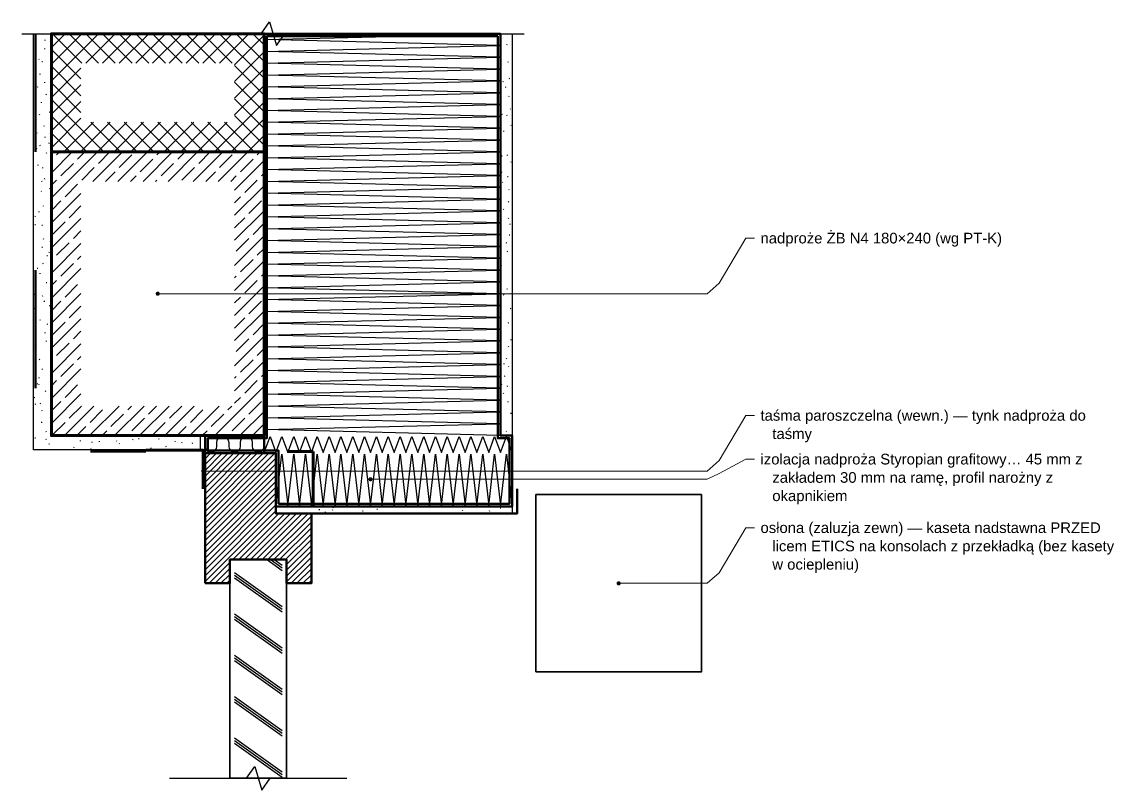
# Model space of a CAD drawing. Header units: metres. Extents: x 0 to 23.3, y -0.9 to 1.
# Drawn here: x -0.01 to 0.914, y 0.32 to 0.97 of the extents above; entities that cross this region are included whole.
import ezdxf

# ---------------------------------------------------------------- set-up
doc = ezdxf.new("R2010")
doc.units = ezdxf.units.M
doc.linetypes.add('KRESKOWA', pattern=[5.25, 4.2, -1.05])
doc.linetypes.add('KROPKOWA', pattern=[1.05, 0, -1.05])
doc.layers.add('A-DET-IZOL', color=30, linetype='Continuous', lineweight=35, true_color=0xef6c00)
doc.layers.add('A-DET-SZCZEL', color=1, linetype='KRESKOWA', lineweight=35, true_color=0xd32f2f)
for name, color, linetype, lineweight in [('A-DET-OBROBKI', 7, 'Continuous', 35), ('A-DET-PRZERWA', 8, 'Continuous', 25), ('A-DET-TASMA', 6, 'Continuous', 50), ('A-KRESKOWANIE', 8, 'Continuous', 18), ('A-OPISY', 2, 'Continuous', 25), ('A-SCIANY-IZOL', 4, 'Continuous', 35), ('A-SCIANY-KONSTR', 7, 'Continuous', 50), ('A-SCIANY-WYK', 8, 'Continuous', 18), ('A-WARSTWY', 8, 'Continuous', 25), ('A-WIDOK', 7, 'Continuous', 25)]:
    doc.layers.add(name, color=color, linetype=linetype, lineweight=lineweight)
doc.styles.add('PL_ARIAL', font='arial.ttf')

msp = doc.modelspace()

# ---------------------------------------------------------------- hatches: boundary and pattern name
at = {"layer": 'A-OPISY', "true_color": 0x000000}
for points in [[(0.10675, 0.74), (0.10669, 0.74045), (0.10652, 0.74087), (0.10624, 0.74124), (0.10588, 0.74152), (0.10545, 0.74169), (0.105, 0.74175), (0.10455, 0.74169), (0.10413, 0.74152), (0.10376, 0.74124), (0.10348, 0.74087), (0.10331, 0.74045), (0.10325, 0.74), (0.10331, 0.73955), (0.10348, 0.73913), (0.10376, 0.73876), (0.10413, 0.73848), (0.10455, 0.73831), (0.105, 0.73825), (0.10545, 0.73831), (0.10588, 0.73848), (0.10624, 0.73876), (0.10652, 0.73913), (0.10669, 0.73955)], [(0.14525, 0.59), (0.14519, 0.59045), (0.14502, 0.59087), (0.14474, 0.59124), (0.14438, 0.59152), (0.14395, 0.59169), (0.1435, 0.59175), (0.14305, 0.59169), (0.14263, 0.59152), (0.14226, 0.59124), (0.14198, 0.59087), (0.14181, 0.59045), (0.14175, 0.59), (0.14181, 0.58955), (0.14198, 0.58913), (0.14226, 0.58876), (0.14263, 0.58848), (0.14305, 0.58831), (0.1435, 0.58825), (0.14395, 0.58831), (0.14438, 0.58848), (0.14474, 0.58876), (0.14502, 0.58913), (0.14519, 0.58955)], [(0.28675, 0.583), (0.28669, 0.58345), (0.28652, 0.58387), (0.28624, 0.58424), (0.28588, 0.58452), (0.28545, 0.58469), (0.285, 0.58475), (0.28455, 0.58469), (0.28413, 0.58452), (0.28376, 0.58424), (0.28348, 0.58387), (0.28331, 0.58345), (0.28325, 0.583), (0.28331, 0.58255), (0.28348, 0.58213), (0.28376, 0.58176), (0.28413, 0.58148), (0.28455, 0.58131), (0.285, 0.58125), (0.28545, 0.58131), (0.28588, 0.58148), (0.28624, 0.58176), (0.28652, 0.58213), (0.28669, 0.58255)], [(0.49675, 0.495), (0.49669, 0.49545), (0.49652, 0.49588), (0.49624, 0.49624), (0.49588, 0.49652), (0.49545, 0.49669), (0.495, 0.49675), (0.49455, 0.49669), (0.49412, 0.49652), (0.49376, 0.49624), (0.49348, 0.49588), (0.49331, 0.49545), (0.49325, 0.495), (0.49331, 0.49455), (0.49348, 0.49412), (0.49376, 0.49376), (0.49412, 0.49348), (0.49455, 0.49331), (0.495, 0.49325), (0.49545, 0.49331), (0.49588, 0.49348), (0.49624, 0.49376), (0.49652, 0.49412), (0.49669, 0.49455)]]:
    msp.add_hatch(color=7, dxfattribs=at).paths.add_polyline_path(points)

# ---------------------------------------------------------------- linework, layer by layer
at = {"layer": 'A-DET-IZOL', "lineweight": 50, "ltscale": 0.005, "true_color": 0xef6c00}
msp.add_lwpolyline([(0.20725, 0.56225), (0.20725, 0.60725), (0.14725, 0.60725), (0.14725, 0.61775), (0.19725, 0.61775), (0.19725, 0.95775), (0.39275, 0.95775), (0.39275, 0.61775), (0.40275, 0.61775), (0.40275, 0.56225)], close=True, dxfattribs=at)
at = {"layer": 'A-DET-OBROBKI', "lineweight": 50, "ltscale": 0.005, "true_color": 0x000000}
msp.add_lwpolyline([(0.205, 0.554), (0.409, 0.554), (0.409, 0.575)], dxfattribs=at)
at = {"layer": 'A-DET-PRZERWA', "lineweight": 25, "ltscale": 0.005, "true_color": 0x000000}
for points in [[(-0.01, 0.96), (0.1925, 0.96), (0.1995, 0.97), (0.2055, 0.95), (0.2125, 0.96), (0.415, 0.96)], [(0.115, 0.33), (0.18, 0.33), (0.187, 0.34), (0.193, 0.32), (0.2, 0.33), (0.265, 0.33)]]:
    msp.add_lwpolyline(points, dxfattribs=at)
at = {"layer": 'A-DET-SZCZEL', "linetype": 'KRESKOWA', "lineweight": 50, "ltscale": 0.005, "true_color": 0xd32f2f, "flags": 128}
msp.add_lwpolyline([(0.0015, 0.96), (0.0015, 0.6065), (0.095, 0.6065)], dxfattribs=at)
at = {"layer": 'A-DET-TASMA', "linetype": 'Continuous', "lineweight": 100, "ltscale": 0.005, "true_color": 0x7b1fa2, "flags": 128}
msp.add_lwpolyline([(0.1435, 0.575), (0.1435, 0.6075), (0.095, 0.6075)], dxfattribs=at)
at = {"layer": 'A-DET-TASMA', "linetype": 'KROPKOWA', "lineweight": 100, "ltscale": 0.005, "true_color": 0x1565c0, "flags": 128}
msp.add_lwpolyline([(0.2365, 0.56), (0.2365, 0.6065), (0.215, 0.6065)], dxfattribs=at)
at = {"layer": 'A-KRESKOWANIE', "lineweight": 25, "ltscale": 0.005}
for points in [[(0.00984, 0.95429), (0.00968, 0.95487)], [(0.015, 0.9201), (0.0549, 0.96)], [(0.015, 0.93424), (0.04076, 0.96)], [(0.015, 0.94838), (0.02662, 0.96)], [(0.04081, 0.935), (0.01581, 0.96)], [(0.05495, 0.935), (0.02995, 0.96)], [(0.04405, 0.935), (0.06905, 0.96)], [(0.06909, 0.935), (0.04409, 0.96)], [(0.05819, 0.935), (0.08319, 0.96)], [(0.08323, 0.935), (0.05823, 0.96)], [(0.07233, 0.935), (0.09733, 0.96)], [(0.09738, 0.935), (0.07238, 0.96)], [(0.08647, 0.935), (0.11147, 0.96)], [(0.11152, 0.935), (0.08652, 0.96)], [(0.10061, 0.935), (0.12561, 0.96)], [(0.12566, 0.935), (0.10066, 0.96)], [(0.11476, 0.935), (0.13976, 0.96)], [(0.1398, 0.935), (0.1148, 0.96)], [(0.1289, 0.935), (0.1539, 0.96)], [(0.15394, 0.935), (0.12894, 0.96)], [(0.14304, 0.935), (0.16804, 0.96)], [(0.16809, 0.935), (0.14309, 0.96)], [(0.15718, 0.935), (0.18218, 0.96)], [(0.195, 0.92223), (0.15723, 0.96)], [(0.17, 0.93368), (0.195, 0.95868)], [(0.195, 0.93637), (0.17137, 0.96)], [(0.195, 0.95051), (0.18551, 0.96)], [(0.39425, 0.62), (0.39425, 0.62), (0.19575, 0.625), (0.39425, 0.63), (0.19575, 0.635), (0.39425, 0.64), (0.19575, 0.645), (0.39425, 0.65), (0.19575, 0.655), (0.39425, 0.66), (0.19575, 0.665), (0.39425, 0.67), (0.19575, 0.675), (0.39425, 0.68), (0.19575, 0.685), (0.39425, 0.69), (0.19575, 0.695), (0.39425, 0.7), (0.19575, 0.705), (0.39425, 0.71), (0.19575, 0.715), (0.39425, 0.72), (0.19575, 0.725), (0.39425, 0.73), (0.19575, 0.735), (0.39425, 0.74), (0.19575, 0.745), (0.39425, 0.75), (0.19575, 0.755), (0.39425, 0.76), (0.19575, 0.765), (0.39425, 0.77), (0.19575, 0.775), (0.39425, 0.78), (0.19575, 0.785), (0.39425, 0.79), (0.19575, 0.795), (0.39425, 0.8), (0.19575, 0.805), (0.39425, 0.81), (0.19575, 0.815), (0.39425, 0.82), (0.19575, 0.825), (0.39425, 0.83), (0.19575, 0.835), (0.39425, 0.84), (0.19575, 0.845), (0.39425, 0.85), (0.19575, 0.855), (0.39425, 0.86), (0.19575, 0.865), (0.39425, 0.87), (0.19575, 0.875), (0.39425, 0.88), (0.19575, 0.885), (0.39425, 0.89), (0.19575, 0.895), (0.39425, 0.9), (0.19575, 0.905), (0.39425, 0.91), (0.19575, 0.915), (0.39425, 0.92), (0.19575, 0.925), (0.39425, 0.93), (0.19575, 0.935), (0.39425, 0.94), (0.19575, 0.945), (0.39425, 0.95), (0.19575, 0.955), (0.39425, 0.96)], [(0.00941, 0.9469), (0.00936, 0.9475)], [(0.04, 0.92167), (0.015, 0.94667)], [(0.17, 0.91953), (0.195, 0.94453)], [(0.40027, 0.95063), (0.40065, 0.95109)], [(0.00472, 0.93813), (0.00425, 0.93851)], [(0.00678, 0.93645), (0.00737, 0.93659)], [(0.40178, 0.93568), (0.40149, 0.9362)], [(0.00553, 0.92541), (0.00558, 0.92601)], [(0.04, 0.90752), (0.015, 0.93252)], [(0.015, 0.90595), (0.04, 0.93095)], [(0.195, 0.90809), (0.17, 0.93309)], [(0.17, 0.90539), (0.195, 0.93039)], [(0.00358, 0.91458), (0.00325, 0.91507)], [(0.00948, 0.91844), (0.00958, 0.91903)], [(0.04, 0.89338), (0.015, 0.91838)], [(0.015, 0.89181), (0.04, 0.91681)], [(0.195, 0.89394), (0.17, 0.91894)], [(0.17, 0.89125), (0.195, 0.91625)], [(0.39738, 0.91934), (0.39763, 0.91989)], [(0.40286, 0.92171), (0.40231, 0.92195)], [(0.01079, 0.90836), (0.01041, 0.90883)], [(0.39967, 0.91438), (0.39912, 0.91463)], [(0.40209, 0.90673), (0.40227, 0.90731)], [(0.00656, 0.90145), (0.00651, 0.90205)], [(0.05924, 0.86), (0.015, 0.90424)], [(0.015, 0.87767), (0.04, 0.90267)], [(0.15289, 0.86), (0.195, 0.90211)], [(0.195, 0.8798), (0.17, 0.9048)], [(0.0051, 0.89096), (0.00502, 0.89156)], [(0.01344, 0.89369), (0.01403, 0.89381)], [(0.0451, 0.86), (0.015, 0.8901)], [(0.015, 0.86353), (0.04, 0.88853)], [(0.16704, 0.86), (0.195, 0.88796)], [(0.195, 0.86566), (0.17, 0.89066)], [(0.39677, 0.89122), (0.39653, 0.89177)], [(0.40058, 0.89062), (0.40025, 0.89112)], [(0.40308, 0.89609), (0.40353, 0.89649)], [(0.00155, 0.87901), (0.0012, 0.87949)], [(0.00923, 0.88156), (0.00878, 0.88196)], [(0.02561, 0.86), (0.05061, 0.885)], [(0.03976, 0.86), (0.06476, 0.885)], [(0.07338, 0.86), (0.04838, 0.885)], [(0.0539, 0.86), (0.0789, 0.885)], [(0.08752, 0.86), (0.06252, 0.885)], [(0.06804, 0.86), (0.09304, 0.885)], [(0.10167, 0.86), (0.07667, 0.885)], [(0.08218, 0.86), (0.10718, 0.885)], [(0.11581, 0.86), (0.09081, 0.885)], [(0.09632, 0.86), (0.12132, 0.885)], [(0.12995, 0.86), (0.10495, 0.885)], [(0.11047, 0.86), (0.13547, 0.885)], [(0.14409, 0.86), (0.11909, 0.885)], [(0.12461, 0.86), (0.14961, 0.885)], [(0.15823, 0.86), (0.13323, 0.885)], [(0.13875, 0.86), (0.16375, 0.885)], [(0.17238, 0.86), (0.14738, 0.885)], [(0.18652, 0.86), (0.16152, 0.885)], [(0.40409, 0.88223), (0.40367, 0.88266)], [(0.00268, 0.87582), (0.00303, 0.87631)], [(0.00997, 0.87228), (0.0094, 0.87248)], [(0.01408, 0.87567), (0.01466, 0.87582)], [(0.03095, 0.86), (0.015, 0.87595)], [(0.18118, 0.86), (0.195, 0.87382)], [(0.39777, 0.87712), (0.39795, 0.87769)], [(0.00302, 0.86258), (0.00244, 0.86271)], [(0.00512, 0.86526), (0.00565, 0.86553)], [(0.01323, 0.86694), (0.01304, 0.86751)], [(0.01681, 0.86), (0.015, 0.86181)], [(0.015, 0.8211), (0.0539, 0.86)], [(0.015, 0.84231), (0.03269, 0.86)], [(0.01945, 0.85737), (0.02208, 0.86)], [(0.03712, 0.85383), (0.04329, 0.86)], [(0.05011, 0.835), (0.07511, 0.86)], [(0.0548, 0.8503), (0.0645, 0.86)], [(0.07132, 0.835), (0.09632, 0.86)], [(0.09254, 0.835), (0.11754, 0.86)], [(0.1043, 0.85737), (0.10693, 0.86)], [(0.11375, 0.835), (0.13875, 0.86)], [(0.12198, 0.85383), (0.12814, 0.86)], [(0.13496, 0.835), (0.15996, 0.86)], [(0.13965, 0.8503), (0.14936, 0.86)], [(0.15618, 0.835), (0.18118, 0.86)], [(0.18915, 0.85737), (0.19178, 0.86)], [(0.0112, 0.85876), (0.01096, 0.85931)], [(0.015, 0.85292), (0.01591, 0.85383)], [(0.07248, 0.84676), (0.08309, 0.85737)], [(0.09016, 0.84322), (0.10076, 0.85383)], [(0.15733, 0.84676), (0.16794, 0.85737)], [(0.17, 0.82761), (0.195, 0.85261)], [(0.17501, 0.84322), (0.18562, 0.85383)], [(0.39579, 0.85659), (0.39638, 0.85666)], [(0.40085, 0.85685), (0.401, 0.85743)], [(0.40375, 0.85115), (0.40399, 0.8517)], [(0.00372, 0.84848), (0.00382, 0.84907)], [(0.00766, 0.84624), (0.00789, 0.8468)], [(0.015, 0.84939), (0.015, 0.84939)], [(0.015, 0.84767), (0.015, 0.84767)], [(0.02298, 0.83969), (0.03359, 0.8503)], [(0.04066, 0.83615), (0.05127, 0.84676)], [(0.06072, 0.835), (0.06894, 0.84322)], [(0.10783, 0.83969), (0.11844, 0.8503)], [(0.12551, 0.83615), (0.13612, 0.84676)], [(0.14557, 0.835), (0.1538, 0.84322)], [(0.19269, 0.83969), (0.195, 0.842)], [(0.39646, 0.84253), (0.39593, 0.8428)], [(0.0073, 0.83466), (0.00702, 0.83519)], [(0.00907, 0.83712), (0.0096, 0.83739)], [(0.015, 0.83171), (0.01945, 0.83615)], [(0.015, 0.83524), (0.015, 0.83524)], [(0.015, 0.83353), (0.015, 0.83353)], [(0.02652, 0.82201), (0.03712, 0.83262)], [(0.08193, 0.835), (0.08662, 0.83969)], [(0.10314, 0.835), (0.1043, 0.83615)], [(0.16678, 0.835), (0.17147, 0.83969)], [(0.17854, 0.82555), (0.18915, 0.83615)], [(0.39703, 0.83397), (0.39673, 0.83449)], [(0.4009, 0.83922), (0.4015, 0.83926)], [(0.00622, 0.82635), (0.00658, 0.82682)], [(0.0138, 0.82868), (0.01326, 0.82894)], [(0.015, 0.79989), (0.04, 0.82489)], [(0.17, 0.8064), (0.195, 0.8314)], [(0.40244, 0.82797), (0.40193, 0.8283)], [(0.00846, 0.81393), (0.00822, 0.81448)], [(0.015, 0.8211), (0.015, 0.8211)], [(0.015, 0.81939), (0.015, 0.81939)], [(0.015, 0.8105), (0.02298, 0.81848)], [(0.03005, 0.80433), (0.04, 0.81428)], [(0.17, 0.817), (0.17501, 0.82201)], [(0.18208, 0.80787), (0.19269, 0.81848)], [(0.40195, 0.8175), (0.40162, 0.818)], [(0.00133, 0.80543), (0.00164, 0.80594)], [(0.00479, 0.80904), (0.00477, 0.80964)], [(0.015, 0.80696), (0.015, 0.80696)], [(0.015, 0.80524), (0.015, 0.80524)], [(0.17, 0.78518), (0.195, 0.81018)], [(0.17, 0.79579), (0.17854, 0.80433)], [(0.39772, 0.81093), (0.39746, 0.81147)], [(0.00089, 0.79854), (0.00148, 0.79864)], [(0.00744, 0.79757), (0.00686, 0.79774)], [(0.015, 0.77868), (0.04, 0.80368)], [(0.01591, 0.79019), (0.02652, 0.8008)], [(0.18562, 0.79019), (0.195, 0.79958)], [(0.40218, 0.80346), (0.40183, 0.80394)], [(0.40332, 0.79857), (0.4031, 0.79913)], [(0.00824, 0.78609), (0.00852, 0.78661)], [(0.015, 0.79282), (0.015, 0.79282)], [(0.015, 0.7911), (0.015, 0.7911)], [(0.03359, 0.78666), (0.04, 0.79307)], [(0.17, 0.76397), (0.195, 0.78897)], [(0.17147, 0.77605), (0.18208, 0.78666)], [(0.40225, 0.78977), (0.40285, 0.7898)], [(0.00705, 0.77923), (0.00753, 0.77959)], [(0.01385, 0.784), (0.01439, 0.78427)], [(0.015, 0.75746), (0.04, 0.78246)], [(0.015, 0.77868), (0.015, 0.77868)], [(0.015, 0.77696), (0.015, 0.77696)], [(0.01945, 0.77251), (0.03005, 0.78312)], [(0.18915, 0.77251), (0.195, 0.77836)], [(0.40037, 0.78289), (0.39979, 0.78307)], [(0.01167, 0.77204), (0.01108, 0.77218)], [(0.0132, 0.77496), (0.01346, 0.7755)], [(0.015, 0.76807), (0.01591, 0.76898)], [(0.03712, 0.76898), (0.04, 0.77186)], [(0.17, 0.74276), (0.195, 0.76776)], [(0.17501, 0.75837), (0.18562, 0.76898)], [(0.40066, 0.77574), (0.40118, 0.77605)], [(0.00291, 0.76152), (0.00348, 0.7617)], [(0.00783, 0.76557), (0.00836, 0.76584)], [(0.015, 0.76453), (0.015, 0.76453)], [(0.015, 0.76282), (0.015, 0.76282)], [(0.015, 0.73625), (0.04, 0.76125)], [(0.02298, 0.75484), (0.03359, 0.76544)], [(0.396, 0.76341), (0.3954, 0.76348)], [(0.00554, 0.75681), (0.00558, 0.75741)], [(0.0112, 0.74907), (0.0106, 0.7491)], [(0.015, 0.74686), (0.01945, 0.7513)], [(0.015, 0.75039), (0.015, 0.75039)], [(0.015, 0.74868), (0.015, 0.74868)], [(0.17, 0.75336), (0.17147, 0.75484)], [(0.17854, 0.74069), (0.18915, 0.7513)], [(0.19269, 0.75484), (0.195, 0.75715)], [(0.015, 0.71504), (0.04, 0.74004)], [(0.02652, 0.73716), (0.03712, 0.74777)], [(0.17, 0.72154), (0.195, 0.74654)], [(0.40101, 0.74364), (0.40054, 0.744)], [(0.40327, 0.73955), (0.40304, 0.7401)], [(0.00097, 0.73894), (0.00049, 0.73931)], [(0.00782, 0.73764), (0.00743, 0.73809)], [(0.00932, 0.73331), (0.00874, 0.73343)], [(0.015, 0.73625), (0.015, 0.73625)], [(0.015, 0.73453), (0.015, 0.73453)], [(0.015, 0.72564), (0.02298, 0.73362)], [(0.17, 0.73215), (0.17501, 0.73716)], [(0.18208, 0.72302), (0.19269, 0.73362)], [(0.39819, 0.73871), (0.39763, 0.73891)], [(0.00099, 0.72717), (0.00063, 0.72765)], [(0.00171, 0.72118), (0.00135, 0.72166)], [(0.01353, 0.72961), (0.01402, 0.72995)], [(0.015, 0.72211), (0.015, 0.72211)], [(0.03005, 0.71948), (0.04, 0.72943)], [(0.17, 0.70033), (0.195, 0.72533)], [(0.40403, 0.72729), (0.40344, 0.7274)], [(0.00542, 0.71775), (0.00567, 0.7183)], [(0.01199, 0.71403), (0.01142, 0.71421)], [(0.015, 0.72039), (0.015, 0.72039)], [(0.015, 0.69382), (0.04, 0.71882)], [(0.01591, 0.70534), (0.02652, 0.71595)], [(0.17, 0.71094), (0.17854, 0.71948)], [(0.18562, 0.70534), (0.195, 0.71472)], [(0.40158, 0.71524), (0.40195, 0.71571)], [(0.0097, 0.70652), (0.0098, 0.70711)], [(0.015, 0.70796), (0.015, 0.70796)], [(0.015, 0.70625), (0.015, 0.70625)], [(0.03359, 0.7018), (0.04, 0.70822)], [(0.17, 0.67912), (0.195, 0.70412)], [(0.00248, 0.69575), (0.002, 0.69612)], [(0.01074, 0.69945), (0.01087, 0.70004)], [(0.015, 0.67261), (0.04, 0.69761)], [(0.015, 0.69382), (0.015, 0.69382)], [(0.01945, 0.68766), (0.03005, 0.69827)], [(0.17147, 0.6912), (0.18208, 0.7018)], [(0.18915, 0.68766), (0.195, 0.69351)], [(0.40201, 0.69485), (0.40188, 0.69544)], [(0.40371, 0.70103), (0.40427, 0.70123)], [(0.00477, 0.68412), (0.0052, 0.68454)], [(0.015, 0.69211), (0.015, 0.69211)], [(0.015, 0.68322), (0.01591, 0.68413)], [(0.03712, 0.68413), (0.04, 0.687)], [(0.17501, 0.67352), (0.18562, 0.68413)], [(0.40003, 0.68494), (0.40047, 0.68535)], [(0.00744, 0.67574), (0.00752, 0.67633)], [(0.015, 0.67968), (0.015, 0.67968)], [(0.015, 0.67796), (0.015, 0.67796)], [(0.015, 0.6514), (0.04, 0.6764)], [(0.02298, 0.66998), (0.03359, 0.68059)], [(0.17, 0.6579), (0.195, 0.6829)], [(0.39801, 0.68032), (0.39805, 0.68092)], [(0.40203, 0.67803), (0.40169, 0.67853)], [(0.00481, 0.66846), (0.00428, 0.66874)], [(0.015, 0.662), (0.01945, 0.66645)], [(0.015, 0.66554), (0.015, 0.66554)], [(0.17, 0.66851), (0.17147, 0.66998)], [(0.17854, 0.65584), (0.18915, 0.66645)], [(0.19269, 0.66998), (0.195, 0.6723)], [(0.3985, 0.67022), (0.39905, 0.67047)], [(0.00347, 0.66353), (0.00289, 0.66366)], [(0.00468, 0.66259), (0.00443, 0.66313)], [(0.00982, 0.65735), (0.01016, 0.65785)], [(0.015, 0.66382), (0.015, 0.66382)], [(0.02652, 0.65231), (0.03712, 0.66291)], [(0.15331, 0.62), (0.195, 0.66169)], [(0.39609, 0.66253), (0.39595, 0.66311)], [(0.4007, 0.66187), (0.40129, 0.66201)], [(0.00098, 0.65192), (0.00051, 0.6523)], [(0.00602, 0.64685), (0.00555, 0.64723)], [(0.015, 0.63018), (0.04, 0.65518)], [(0.015, 0.6514), (0.015, 0.6514)], [(0.015, 0.64968), (0.015, 0.64968)], [(0.015, 0.64079), (0.02298, 0.64877)], [(0.17, 0.6473), (0.17501, 0.65231)], [(0.18208, 0.63816), (0.19269, 0.64877)], [(0.39776, 0.65522), (0.3975, 0.65576)], [(0.40153, 0.64811), (0.40149, 0.64871)], [(0.00131, 0.64668), (0.0019, 0.6468)], [(0.00712, 0.64059), (0.00682, 0.64111)], [(0.02603, 0.62), (0.05103, 0.645)], [(0.03005, 0.63463), (0.04042, 0.645)], [(0.04724, 0.62), (0.07224, 0.645)], [(0.04773, 0.63109), (0.05834, 0.6417)], [(0.06541, 0.62756), (0.07601, 0.63816)], [(0.06846, 0.62), (0.09346, 0.645)], [(0.07955, 0.6417), (0.08285, 0.645)], [(0.08967, 0.62), (0.11467, 0.645)], [(0.09723, 0.63816), (0.10406, 0.645)], [(0.11088, 0.62), (0.13588, 0.645)], [(0.1149, 0.63463), (0.12528, 0.645)], [(0.1321, 0.62), (0.1571, 0.645)], [(0.13258, 0.63109), (0.14319, 0.6417)], [(0.15026, 0.62756), (0.16087, 0.63816)], [(0.1644, 0.6417), (0.1677, 0.645)], [(0.17452, 0.62), (0.195, 0.64048)], [(0.4042, 0.63875), (0.4036, 0.63878)], [(0.00691, 0.63089), (0.00703, 0.63148)], [(0.015, 0.63725), (0.015, 0.63725)], [(0.015, 0.63554), (0.015, 0.63554)], [(0.01591, 0.62049), (0.02652, 0.63109)], [(0.08309, 0.62402), (0.09369, 0.63463)], [(0.10076, 0.62049), (0.11137, 0.63109)], [(0.16794, 0.62402), (0.17854, 0.63463)], [(0.18562, 0.62049), (0.195, 0.62987)], [(0.01083, 0.62295), (0.01071, 0.62354)], [(0.015, 0.62311), (0.015, 0.62311)], [(0.015, 0.6214), (0.015, 0.6214)], [(0.03664, 0.62), (0.04419, 0.62756)], [(0.05785, 0.62), (0.06187, 0.62402)], [(0.07906, 0.62), (0.07955, 0.62049)], [(0.12149, 0.62), (0.12905, 0.62756)], [(0.1427, 0.62), (0.14672, 0.62402)], [(0.16392, 0.62), (0.1644, 0.62049)], [(0.195, 0.60575), (0.195, 0.60575), (0.2, 0.61925), (0.205, 0.60575), (0.21, 0.61925), (0.215, 0.60575), (0.22, 0.61925), (0.225, 0.60575), (0.23, 0.61925), (0.235, 0.60575), (0.24, 0.61925), (0.245, 0.60575), (0.25, 0.61925), (0.255, 0.60575), (0.26, 0.61925), (0.265, 0.60575), (0.27, 0.61925), (0.275, 0.60575), (0.28, 0.61925), (0.285, 0.60575), (0.29, 0.61925), (0.295, 0.60575), (0.3, 0.61925), (0.305, 0.60575), (0.31, 0.61925), (0.315, 0.60575), (0.32, 0.61925), (0.325, 0.60575), (0.33, 0.61925), (0.335, 0.60575), (0.34, 0.61925), (0.345, 0.60575), (0.35, 0.61925), (0.355, 0.60575), (0.36, 0.61925), (0.365, 0.60575), (0.37, 0.61925), (0.375, 0.60575), (0.38, 0.61925), (0.385, 0.60575), (0.39, 0.61925), (0.395, 0.60575), (0.4, 0.61925), (0.405, 0.60575)], [(0.4002, 0.62352), (0.39968, 0.6238)], [(0.00097, 0.61816), (0.00157, 0.61817)], [(0.01083, 0.61648), (0.01068, 0.61706)], [(0.01318, 0.6127), (0.01338, 0.61326)], [(0.0341, 0.60998), (0.03417, 0.61057)], [(0.03953, 0.61537), (0.03977, 0.61592)], [(0.04941, 0.61403), (0.04937, 0.61463)], [(0.0558, 0.61465), (0.05577, 0.61525)], [(0.07045, 0.61517), (0.07001, 0.61557)], [(0.07276, 0.61302), (0.07227, 0.61337)], [(0.08384, 0.61646), (0.08409, 0.61701)], [(0.08925, 0.61733), (0.08865, 0.61733)], [(0.10632, 0.61667), (0.10589, 0.61709)], [(0.11174, 0.61063), (0.11227, 0.61092)], [(0.11985, 0.61507), (0.12007, 0.61563)], [(0.12536, 0.61395), (0.12563, 0.61449)], [(0.13408, 0.61367), (0.13463, 0.61392)], [(0.145, 0.61075), (0.1453, 0.60904), (0.14617, 0.60754), (0.1475, 0.60642), (0.14913, 0.60583), (0.15087, 0.60583), (0.1525, 0.60642), (0.15383, 0.60754), (0.1547, 0.60904), (0.155, 0.61075), (0.155, 0.61425), (0.1553, 0.61596), (0.15617, 0.61746), (0.1575, 0.61858), (0.15913, 0.61917), (0.16087, 0.61917), (0.1625, 0.61858), (0.16383, 0.61746), (0.1647, 0.61596), (0.165, 0.61425), (0.165, 0.61075), (0.1653, 0.60904), (0.16617, 0.60754), (0.1675, 0.60642), (0.16913, 0.60583), (0.17087, 0.60583), (0.1725, 0.60642), (0.17383, 0.60754), (0.1747, 0.60904), (0.175, 0.61075), (0.175, 0.61425), (0.1753, 0.61596), (0.17617, 0.61746), (0.1775, 0.61858), (0.17913, 0.61917), (0.18087, 0.61917), (0.1825, 0.61858), (0.18383, 0.61746), (0.1847, 0.61596), (0.185, 0.61425), (0.185, 0.61075), (0.1853, 0.60904), (0.18617, 0.60754), (0.1875, 0.60642), (0.18913, 0.60583), (0.19087, 0.60583), (0.1925, 0.60642), (0.19383, 0.60754), (0.1947, 0.60904), (0.195, 0.61075)], [(0.145, 0.61425), (0.145, 0.61075)], [(0.195, 0.61075), (0.195, 0.61425)], [(0.04863, 0.60895), (0.04831, 0.60946)], [(0.09976, 0.60891), (0.09925, 0.60922)], [(0.145, 0.54593), (0.20407, 0.605)], [(0.145, 0.55088), (0.19912, 0.605)], [(0.145, 0.55583), (0.19417, 0.605)], [(0.145, 0.56078), (0.18922, 0.605)], [(0.145, 0.56573), (0.18427, 0.605)], [(0.145, 0.57068), (0.17932, 0.605)], [(0.145, 0.57563), (0.17437, 0.605)], [(0.145, 0.58058), (0.16942, 0.605)], [(0.145, 0.58553), (0.16447, 0.605)], [(0.145, 0.59048), (0.15952, 0.605)], [(0.145, 0.59543), (0.15457, 0.605)], [(0.145, 0.60038), (0.14962, 0.605)], [(0.145, 0.54098), (0.205, 0.60098)], [(0.205, 0.56075), (0.21, 0.60425), (0.215, 0.56075), (0.22, 0.60425), (0.225, 0.56075), (0.23, 0.60425), (0.235, 0.56075), (0.24, 0.60425), (0.245, 0.56075), (0.25, 0.60425), (0.255, 0.56075), (0.26, 0.60425), (0.265, 0.56075), (0.27, 0.60425), (0.275, 0.56075), (0.28, 0.60425), (0.285, 0.56075), (0.29, 0.60425), (0.295, 0.56075), (0.3, 0.60425), (0.305, 0.56075), (0.31, 0.60425), (0.315, 0.56075), (0.32, 0.60425), (0.325, 0.56075), (0.33, 0.60425), (0.335, 0.56075), (0.34, 0.60425), (0.345, 0.56075), (0.35, 0.60425), (0.355, 0.56075), (0.36, 0.60425), (0.365, 0.56075), (0.37, 0.60425), (0.375, 0.56075), (0.38, 0.60425), (0.385, 0.56075), (0.39, 0.60425), (0.395, 0.56075), (0.4, 0.60425), (0.405, 0.56075)], [(0.145, 0.53603), (0.205, 0.59603)], [(0.145, 0.53108), (0.205, 0.59108)], [(0.145, 0.52613), (0.205, 0.58613)], [(0.145, 0.52118), (0.205, 0.58118)], [(0.145, 0.51623), (0.205, 0.57623)], [(0.145, 0.51128), (0.205, 0.57128)], [(0.145, 0.50633), (0.205, 0.56633)], [(0.145, 0.50138), (0.205, 0.56138)], [(0.145, 0.49643), (0.205, 0.55643)], [(0.24187, 0.55698), (0.24193, 0.55758)], [(0.24666, 0.55527), (0.24722, 0.55548)], [(0.25314, 0.55663), (0.25286, 0.55716)], [(0.25351, 0.55881), (0.25372, 0.55938)], [(0.2789, 0.55596), (0.27832, 0.55613)], [(0.29103, 0.55734), (0.29043, 0.55735)], [(0.3629, 0.55645), (0.36302, 0.55704)], [(0.38609, 0.55578), (0.38567, 0.55622)], [(0.39469, 0.55877), (0.39527, 0.55889)], [(0.16852, 0.515), (0.20752, 0.554)], [(0.17347, 0.515), (0.21247, 0.554)], [(0.17842, 0.515), (0.21742, 0.554)], [(0.18337, 0.515), (0.22237, 0.554)], [(0.18832, 0.515), (0.22732, 0.554)], [(0.19327, 0.515), (0.23227, 0.554)], [(0.19822, 0.515), (0.235, 0.55178)], [(0.20317, 0.515), (0.235, 0.54683)], [(0.20812, 0.515), (0.235, 0.54188)], [(0.21307, 0.515), (0.235, 0.53693)], [(0.214, 0.51098), (0.235, 0.53198)], [(0.214, 0.50604), (0.235, 0.52704)], [(0.214, 0.50109), (0.235, 0.52209)], [(0.14852, 0.495), (0.166, 0.51248)], [(0.21016, 0.5056), (0.197, 0.515)], [(0.21016, 0.50785), (0.20015, 0.515)], [(0.21016, 0.5101), (0.2033, 0.515)], [(0.214, 0.49614), (0.235, 0.51714)], [(0.21781, 0.495), (0.235, 0.51219)], [(0.15347, 0.495), (0.166, 0.50753)], [(0.15842, 0.495), (0.166, 0.50258)], [(0.21016, 0.4751), (0.16984, 0.5039)], [(0.21016, 0.47285), (0.16984, 0.50165)], [(0.21016, 0.4706), (0.16984, 0.4994)], [(0.22276, 0.495), (0.235, 0.50724)], [(0.22771, 0.495), (0.235, 0.50229)], [(0.16337, 0.495), (0.166, 0.49763)], [(0.23266, 0.495), (0.235, 0.49734)], [(0.21016, 0.4401), (0.16984, 0.4689)], [(0.21016, 0.43785), (0.16984, 0.46665)], [(0.21016, 0.4356), (0.16984, 0.4644)], [(0.21016, 0.4051), (0.16984, 0.4339)], [(0.21016, 0.40285), (0.16984, 0.43165)], [(0.21016, 0.4006), (0.16984, 0.4294)], [(0.21016, 0.3701), (0.16984, 0.3989)], [(0.21016, 0.36785), (0.16984, 0.39665)], [(0.21016, 0.3656), (0.16984, 0.3944)], [(0.21016, 0.3351), (0.16984, 0.3639)], [(0.21016, 0.33285), (0.16984, 0.36165)], [(0.21016, 0.3306), (0.16984, 0.3594)]]:
    msp.add_lwpolyline(points, dxfattribs=at)
at = {"layer": 'A-OPISY', "lineweight": 18, "ltscale": 0.005}
for points in [[(0.105, 0.74), (0.57, 0.74), (0.58, 0.74883), (0.6025, 0.78704), (0.61, 0.78704)], [(0.1435, 0.59), (0.57, 0.59), (0.58, 0.59883), (0.6025, 0.63704), (0.61, 0.63704)], [(0.285, 0.583), (0.57, 0.583), (0.58, 0.58783), (0.6025, 0.60004), (0.61, 0.60004)], [(0.495, 0.495), (0.57, 0.495), (0.58, 0.50383), (0.6025, 0.54204), (0.61, 0.54204)]]:
    msp.add_lwpolyline(points, dxfattribs=at)
at = {"layer": 'A-SCIANY-IZOL', "lineweight": 50, "ltscale": 0.005}
for points in [[(0.195, 0.605), (0.195, 0.605), (0.195, 0.96), (0.195, 0.96), (0.195, 0.96), (0.395, 0.96), (0.395, 0.96), (0.395, 0.96), (0.395, 0.62), (0.395, 0.62), (0.395, 0.62), (0.395, 0.62), (0.395, 0.62), (0.395, 0.62), (0.395, 0.62), (0.395, 0.62), (0.395, 0.62), (0.395, 0.62), (0.395, 0.62), (0.395, 0.62), (0.395, 0.62), (0.395, 0.62), (0.395, 0.62), (0.395, 0.62), (0.395, 0.62), (0.405, 0.62), (0.405, 0.62), (0.405, 0.62), (0.405, 0.56), (0.405, 0.56), (0.405, 0.56), (0.205, 0.56), (0.205, 0.56), (0.205, 0.56), (0.205, 0.605), (0.205, 0.605), (0.205, 0.605), (0.205, 0.605), (0.205, 0.605), (0.205, 0.605), (0.205, 0.605), (0.205, 0.605), (0.205, 0.605), (0.205, 0.605), (0.205, 0.605), (0.205, 0.605), (0.205, 0.605), (0.205, 0.605), (0.205, 0.605), (0.205, 0.605), (0.205, 0.605), (0.195, 0.605)], [(0.145, 0.605), (0.145, 0.605), (0.145, 0.62), (0.145, 0.62), (0.145, 0.62), (0.195, 0.62), (0.195, 0.62), (0.195, 0.62), (0.195, 0.605), (0.195, 0.605), (0.195, 0.605), (0.145, 0.605)]]:
    msp.add_lwpolyline(points, close=True, dxfattribs=at)
at = {"layer": 'A-SCIANY-KONSTR', "lineweight": 70, "ltscale": 0.005}
for points in [[(0.015, 0.62), (0.015, 0.62), (0.015, 0.96), (0.015, 0.96), (0.015, 0.96), (0.195, 0.96), (0.195, 0.96), (0.195, 0.96), (0.195, 0.86), (0.195, 0.86), (0.195, 0.86), (0.015, 0.86), (0.015, 0.86), (0.015, 0.86), (0.015, 0.86), (0.015, 0.86), (0.015, 0.86), (0.015, 0.86), (0.015, 0.86), (0.015, 0.86), (0.015, 0.86), (0.015, 0.86), (0.015, 0.86), (0.015, 0.86), (0.015, 0.86), (0.015, 0.86), (0.015, 0.86), (0.015, 0.86), (0.015, 0.62)], [(0.015, 0.86), (0.015, 0.86), (0.015, 0.86), (0.195, 0.86), (0.195, 0.86), (0.195, 0.86), (0.195, 0.62), (0.195, 0.62), (0.195, 0.62), (0.015, 0.62), (0.015, 0.62), (0.015, 0.62)]]:
    msp.add_lwpolyline(points, close=True, dxfattribs=at)
at = {"layer": 'A-SCIANY-KONSTR', "lineweight": 50, "ltscale": 0.005}
msp.add_lwpolyline([(0.145, 0.495), (0.145, 0.495), (0.145, 0.605), (0.145, 0.605), (0.145, 0.605), (0.205, 0.605), (0.205, 0.605), (0.205, 0.605), (0.205, 0.554), (0.205, 0.554), (0.205, 0.554), (0.205, 0.554), (0.205, 0.554), (0.205, 0.554), (0.205, 0.554), (0.205, 0.554), (0.205, 0.554), (0.205, 0.554), (0.205, 0.554), (0.205, 0.554), (0.205, 0.554), (0.205, 0.554), (0.205, 0.554), (0.205, 0.554), (0.205, 0.554), (0.235, 0.554), (0.235, 0.554), (0.235, 0.554), (0.235, 0.495), (0.235, 0.495), (0.235, 0.495), (0.214, 0.495), (0.214, 0.495), (0.214, 0.495), (0.214, 0.515), (0.214, 0.515), (0.214, 0.515), (0.214, 0.515), (0.214, 0.515), (0.214, 0.515), (0.214, 0.515), (0.214, 0.515), (0.214, 0.515), (0.214, 0.515), (0.214, 0.515), (0.214, 0.515), (0.214, 0.515), (0.214, 0.515), (0.214, 0.515), (0.214, 0.515), (0.214, 0.515), (0.166, 0.515), (0.166, 0.515), (0.166, 0.515), (0.166, 0.515), (0.166, 0.515), (0.166, 0.515), (0.166, 0.515), (0.166, 0.515), (0.166, 0.515), (0.166, 0.515), (0.166, 0.515), (0.166, 0.515), (0.166, 0.515), (0.166, 0.515), (0.166, 0.515), (0.166, 0.515), (0.166, 0.515), (0.166, 0.495), (0.166, 0.495), (0.166, 0.495), (0.145, 0.495)], close=True, dxfattribs=at)
at = {"layer": 'A-SCIANY-WYK', "lineweight": 25, "ltscale": 0.005}
for points in [[(0, 0.96), (0, 0.96), (0, 0.96), (0.015, 0.96), (0.015, 0.96), (0.015, 0.96), (0.015, 0.62), (0.015, 0.62), (0.015, 0.62), (0.015, 0.62), (0.015, 0.62), (0.015, 0.62), (0.015, 0.62), (0.015, 0.62), (0.015, 0.62), (0.015, 0.62), (0.015, 0.62), (0.015, 0.62), (0.015, 0.62), (0.015, 0.62), (0.015, 0.62), (0.015, 0.62), (0.015, 0.62), (0.141, 0.62), (0.141, 0.62), (0.141, 0.62), (0.141, 0.608), (0.141, 0.608), (0.141, 0.608), (0, 0.608), (0, 0.608), (0, 0.608)], [(0.395, 0.62), (0.395, 0.62), (0.395, 0.96), (0.395, 0.96), (0.395, 0.96), (0.405, 0.96), (0.405, 0.96), (0.405, 0.96), (0.405, 0.62), (0.405, 0.62), (0.405, 0.62), (0.395, 0.62)], [(0.205, 0.56), (0.205, 0.56), (0.205, 0.56), (0.405, 0.56), (0.405, 0.56), (0.405, 0.56), (0.405, 0.554), (0.405, 0.554), (0.405, 0.554), (0.205, 0.554), (0.205, 0.554), (0.205, 0.554)]]:
    msp.add_lwpolyline(points, close=True, dxfattribs=at)
at = {"layer": 'A-WARSTWY', "lineweight": 35, "ltscale": 0.005}
msp.add_lwpolyline([(0.166, 0.515), (0.166, 0.515), (0.166, 0.515), (0.214, 0.515), (0.214, 0.515), (0.214, 0.515), (0.214, 0.33), (0.214, 0.33), (0.214, 0.33), (0.166, 0.33), (0.166, 0.33), (0.166, 0.33)], close=True, dxfattribs=at)
at = {"layer": 'A-WIDOK', "lineweight": 35, "ltscale": 0.005}
msp.add_lwpolyline([(0.425, 0.42), (0.565, 0.42), (0.565, 0.57), (0.425, 0.57)], close=True, dxfattribs=at)

# ---------------------------------------------------------------- texts
at = {"layer": 'A-OPISY', "style": 'PL_ARIAL'}
for s, p in [('nadproże ŻB N4 180×240 (wg PT-K)', (0.615, 0.78254)), ('taśma paroszczelna (wewn.) — tynk nadproża do', (0.615, 0.63254)), ('taśmy', (0.625, 0.61704)), ('izolacja nadproża Styropian grafitowy… 45 mm z', (0.615, 0.59554)), ('zakładem 30 mm na ramę, profil narożny z', (0.625, 0.58004)), ('okapnikiem', (0.625, 0.56454)), ('osłona (zaluzja zewn) — kaseta nadstawna PRZED', (0.615, 0.53754)), ('licem ETICS na konsolach z przekładką (bez kasety', (0.625, 0.52204)), ('w ociepleniu)', (0.625, 0.50654))]:
    msp.add_text(s, height=0.009, dxfattribs=at).set_placement(p)

doc.saveas('drawing.dxf')
